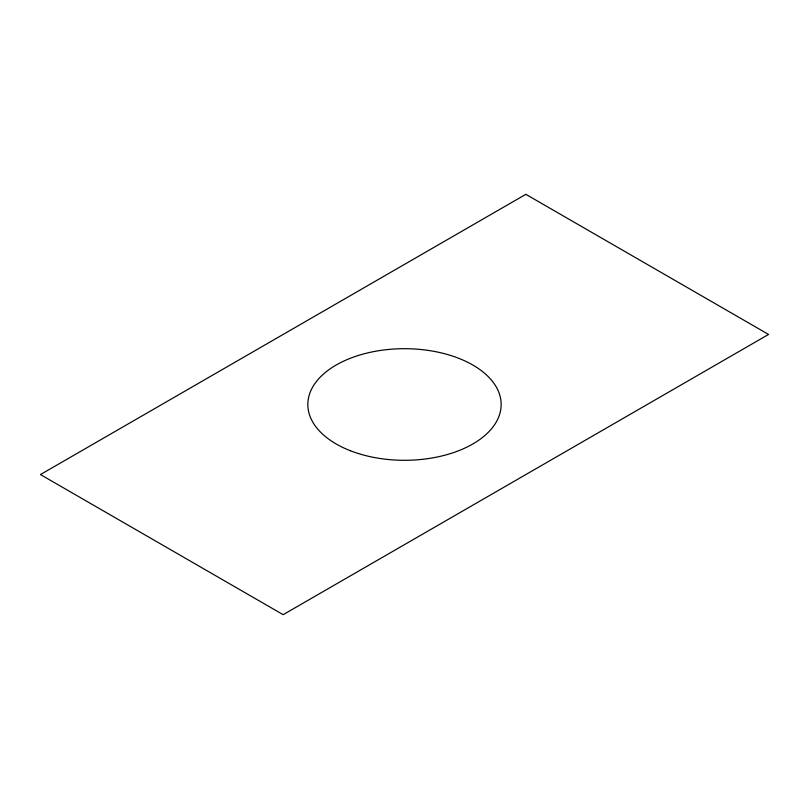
<?xml version="1.0" encoding="UTF-8"?>
<svg xmlns="http://www.w3.org/2000/svg" width="809" height="809" viewBox="0 0 809 809"><rect width="100%" height="100%" fill="white"/><g stroke="black" fill="none" stroke-linecap="round" stroke-linejoin="round"><path stroke-width="1.21" d="M525.85 194.322L40.45 474.559L283.15 614.678L768.55 334.441L525.85 194.322M350.327 450.714A96.655 55.801 0 0 0 500.902 408.484A96.655 55.801 0 0 0 362.27 354.302A96.655 55.801 0 0 0 350.327 450.714"/></g></svg>
